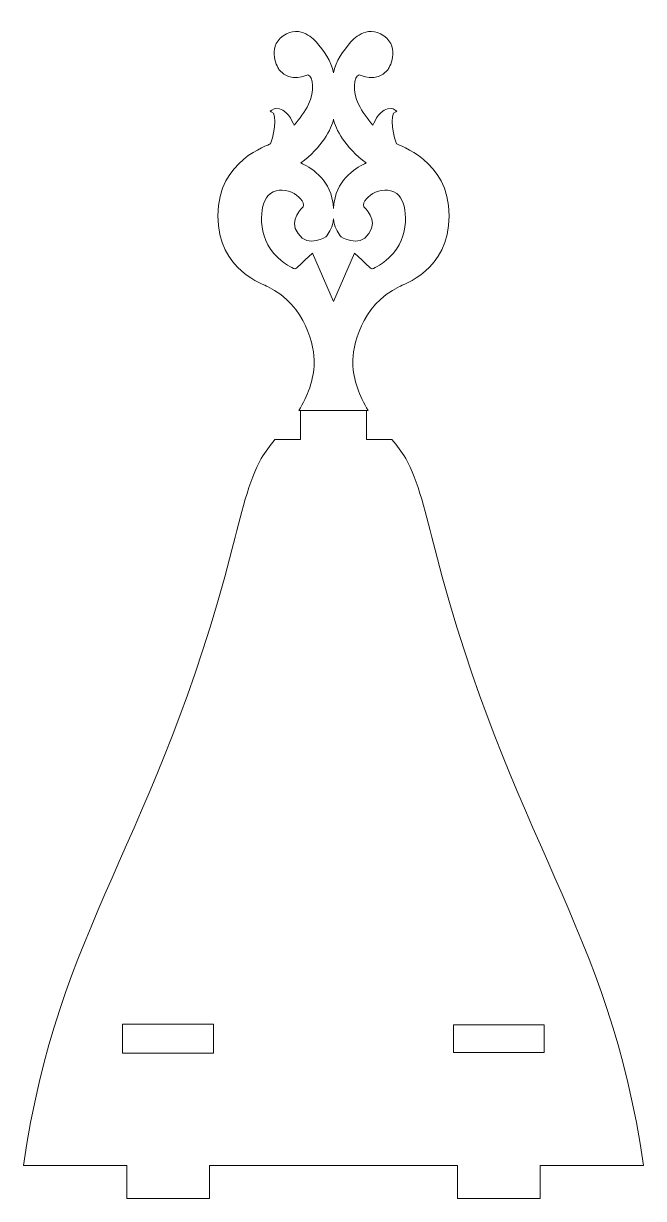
# Model space of a CAD drawing. Header units: millimetres. Extents: x -71 to 4, y -121 to 21.
import ezdxf

# ---------------------------------------------------------------- set-up
doc = ezdxf.new("R2010")
doc.units = ezdxf.units.MM

msp = doc.modelspace()

# ---------------------------------------------------------------- linework, layer by layer
at = {"color": 7, "linetype": 'Continuous', "lineweight": 15}
for p, q in [((-36.01, -6.93), (-33.47, -12.74)), ((-33.47, -12.74), (-30.92, -6.93)), ((-37.67, -25.93), (-29.26, -25.93)), ((-37.47, -29.43), (-37.47, -25.93)), ((-29.47, -25.93), (-29.47, -29.43)), ((-40.55, -29.43), (-37.47, -29.43)), ((-29.47, -29.43), (-26.39, -29.43)), ((-58.97, -103.67), (-58.97, -100.17)), ((-58.97, -100.17), (-47.97, -100.17)), ((-47.97, -100.17), (-47.97, -103.67)), ((-18.97, -103.6), (-18.97, -100.24)), ((-18.97, -100.24), (-7.97, -100.24)), ((-7.97, -100.24), (-7.97, -103.6)), ((-47.97, -103.67), (-58.97, -103.67)), ((-7.97, -103.6), (-18.97, -103.6)), ((-58.47, -117.24), (-70.97, -117.24)), ((-58.47, -121.24), (-58.47, -117.24)), ((-18.47, -117.24), (-48.47, -117.24)), ((-48.47, -121.24), (-48.47, -117.24)), ((-18.47, -121.24), (-18.47, -117.24)), ((4.03, -117.24), (-8.47, -117.24)), ((-8.47, -121.24), (-8.47, -117.24)), ((-48.47, -121.24), (-58.47, -121.24)), ((-8.47, -121.24), (-18.47, -121.24))]:
    msp.add_line(p, q, dxfattribs=at)
for points in [[(-35.58, 18.65), (-35.66, 18.76), (-37.46, 20.86), (-39.54, 19.38)], [(-27.39, 19.38), (-29.47, 20.86), (-31.27, 18.76), (-31.35, 18.65)], [(-39.54, 19.38), (-41.67, 17.86), (-40.13, 15.37), (-40.04, 15.27)], [(-33.47, 14.91), (-33.71, 16.32), (-34.66, 17.55), (-35.58, 18.65)], [(-31.35, 18.65), (-32.27, 17.55), (-33.22, 16.32), (-33.47, 14.91)], [(-26.9, 15.27), (-26.81, 15.37), (-25.26, 17.86), (-27.39, 19.38)], [(-40.04, 15.27), (-38.58, 13.57), (-36.67, 14.68), (-36.56, 14.65)], [(-36.56, 14.65), (-35.93, 14.47), (-35.71, 12.63), (-36.49, 11.09)], [(-30.44, 11.09), (-31.22, 12.63), (-31, 14.47), (-30.37, 14.65)], [(-30.37, 14.65), (-30.26, 14.68), (-28.35, 13.57), (-26.9, 15.27)], [(-40.52, 10.58), (-40.54, 10.58), (-41.42, 10.23), (-41.02, 10.2)], [(-41.02, 10.2), (-40.03, 10.11), (-40.9, 6.56), (-41.09, 6.33)], [(-38.24, 8.56), (-38.49, 9.06), (-39.05, 10.66), (-40.52, 10.58)], [(-36.49, 11.09), (-36.95, 10.18), (-37.58, 9.35), (-38.24, 8.56)], [(-28.69, 8.56), (-29.35, 9.35), (-29.98, 10.18), (-30.44, 11.09)], [(-26.41, 10.58), (-27.88, 10.66), (-28.44, 9.06), (-28.69, 8.56)], [(-25.84, 6.33), (-26.03, 6.56), (-26.9, 10.11), (-25.91, 10.2)], [(-25.91, 10.2), (-25.51, 10.23), (-26.39, 10.58), (-26.41, 10.58)], [(-33.47, 9.31), (-33.7, 8.11), (-34.84, 5.87), (-37.43, 4)], [(-29.5, 4), (-32.09, 5.87), (-33.23, 8.11), (-33.47, 9.31)], [(-41.09, 6.33), (-41.32, 6.06), (-47.44, 4.45), (-47.45, -2.38)], [(-19.48, -2.38), (-19.5, 4.45), (-25.61, 6.06), (-25.84, 6.33)], [(-37.43, 4), (-36.41, 3.53), (-33.97, 2.19), (-33.55, -0.73)], [(-33.38, -0.73), (-32.96, 2.19), (-30.52, 3.53), (-29.5, 4)], [(-37.12, -1.29), (-36.81, -0.13), (-39.83, 1.76), (-41.42, 0.01)], [(-25.51, 0.01), (-27.1, 1.76), (-30.12, -0.13), (-29.81, -1.29)], [(-41.42, 0.01), (-42.34, -1.02), (-42.89, -4.96), (-40.21, -7.43)], [(-26.72, -7.43), (-24.04, -4.96), (-24.59, -1.02), (-25.51, 0.01)], [(-37.76, -4.55), (-38.98, -2.84), (-37.15, -1.4), (-37.12, -1.29)], [(-33.55, -0.73), (-33.51, -1.01), (-33.48, -1.27), (-33.47, -1.51)], [(-33.47, -1.51), (-33.45, -1.27), (-33.42, -1.01), (-33.38, -0.73)], [(-29.81, -1.29), (-29.78, -1.4), (-27.96, -2.84), (-29.18, -4.55)], [(-47.45, -2.38), (-47.47, -9.01), (-41.75, -10.78), (-41.44, -10.94)], [(-33.47, -2.76), (-33.57, -3.79), (-33.95, -4.26), (-34.28, -4.83)], [(-32.65, -4.83), (-32.99, -4.26), (-33.36, -3.79), (-33.47, -2.76)], [(-25.5, -10.94), (-25.18, -10.78), (-19.46, -9.01), (-19.48, -2.38)], [(-34.28, -4.83), (-34.34, -4.93), (-36.47, -6.34), (-37.76, -4.55)], [(-29.18, -4.55), (-30.46, -6.34), (-32.59, -4.93), (-32.65, -4.83)], [(-38.09, -8.81), (-38, -8.8), (-37.33, -8.12), (-36.01, -6.93)], [(-30.92, -6.93), (-29.6, -8.12), (-28.93, -8.8), (-28.84, -8.81)], [(-40.21, -7.43), (-39.03, -8.51), (-38.18, -8.82), (-38.09, -8.81)], [(-28.84, -8.81), (-28.75, -8.82), (-27.9, -8.51), (-26.72, -7.43)], [(-41.44, -10.94), (-36.74, -13.28), (-35.76, -18.23), (-35.79, -20.22)], [(-31.14, -20.22), (-31.18, -18.23), (-30.2, -13.28), (-25.5, -10.94)], [(-35.79, -20.22), (-35.82, -22.22), (-36.62, -24.22), (-37.67, -25.93)], [(-29.26, -25.93), (-30.31, -24.22), (-31.11, -22.22), (-31.14, -20.22)]]:
    msp.add_open_spline(points, degree=3, dxfattribs=at)
for points, knots in [([(-70.97, -117.24), (-66.85, -88.33), (-53.55, -77.1), (-43.33, -32.77), (-41.16, -30.27), (-40.55, -29.43)], [0.0436864, 0.0436864, 0.0436864, 0.0436864, 0.8721975, 0.9678288, 1, 1, 1, 1]), ([(-26.39, -29.43), (-25.77, -30.27), (-23.6, -32.77), (-13.38, -77.1), (-0.08, -88.33), (4.03, -117.24)], [0.0436864, 0.0436864, 0.0436864, 0.0436864, 0.0758576, 0.1714889, 1, 1, 1, 1])]:
    msp.add_open_spline(points, degree=3, knots=knots, dxfattribs=at)

doc.saveas('drawing.dxf')
